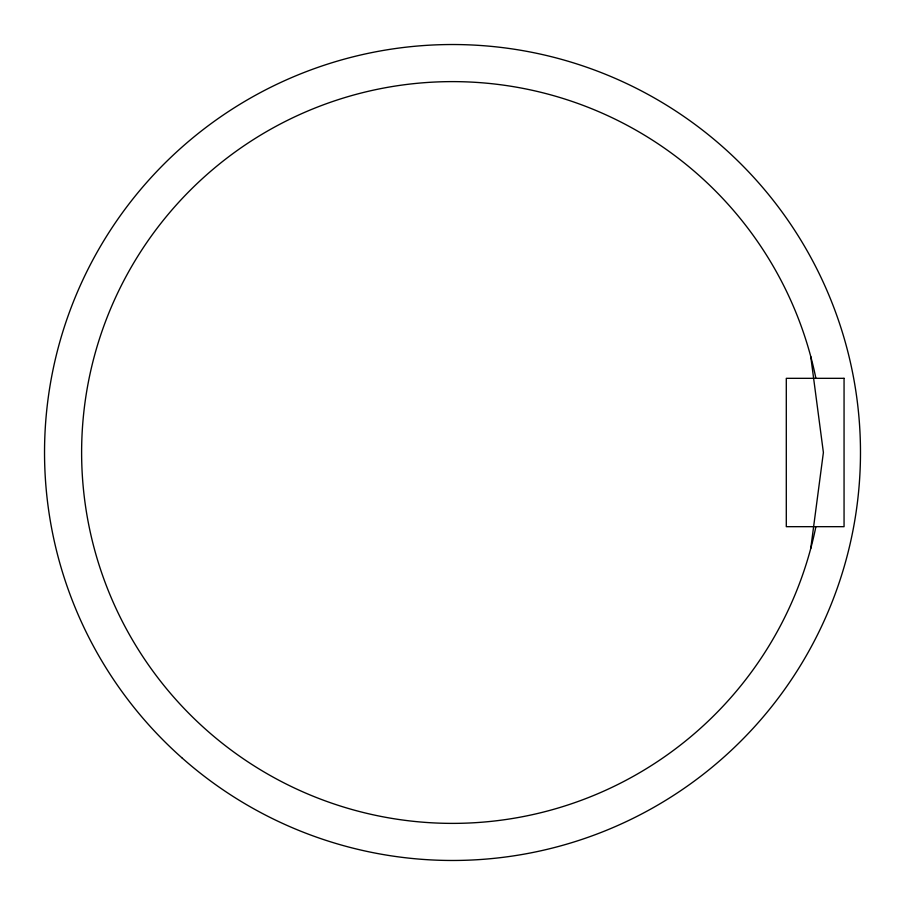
<?xml version="1.0" encoding="UTF-8"?>
<svg xmlns="http://www.w3.org/2000/svg" width="905" height="905" viewBox="0 0 905 905"><rect width="100%" height="100%" fill="white"/><g stroke="black" fill="none" stroke-linecap="round" stroke-linejoin="round"><path stroke-width="1.36" d="M810.744 548.498L823.392 452.5L810.744 356.502M815.891 526.687A370.892 370.892 0 0 1 245.934 760.539A370.892 370.892 0 0 1 245.934 144.461A370.892 370.892 0 0 1 815.891 378.313M844.06 378.324L786.298 378.324L786.298 526.676L844.06 526.676L844.06 378.324M181.724 757.655A407.974 407.974 0 0 0 852.171 534.425A407.974 407.974 0 0 0 323.617 65.42A407.974 407.974 0 0 0 181.724 757.655"/></g></svg>
